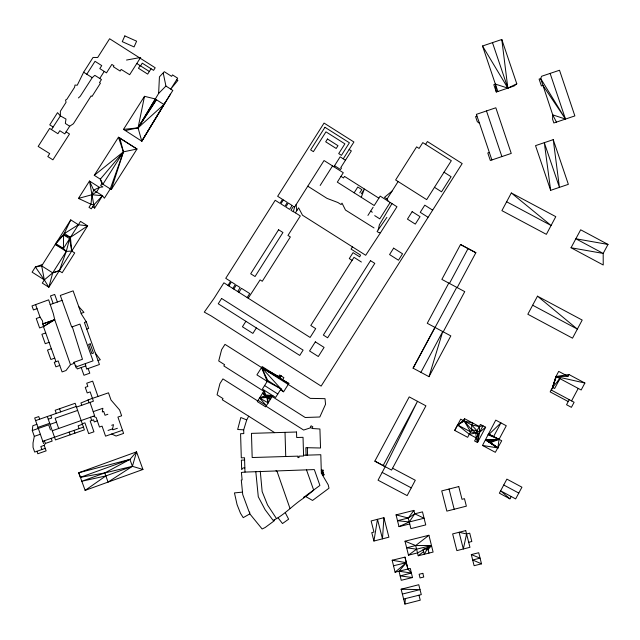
<?xml version="1.0" encoding="UTF-8"?>
<svg xmlns="http://www.w3.org/2000/svg" width="640" height="640" viewBox="0 0 640 640"><rect width="100%" height="100%" fill="white"/><g stroke="black" fill="none" stroke-linecap="round" stroke-linejoin="round"><path stroke-width="0.96" d="M477.504 442.536L478.144 434.248L471.68 429.752L471.696 425L472.744 423.04L464.256 421.048L457.608 424.96L454.704 430.432L467.672 437.32L471.68 429.752L464.256 421.048L464.544 418.688L479.32 426.528L483.048 425.824L474.568 440.976L477.504 442.536L485.64 427.208L480.424 424.44L475.864 433.04L476.2 437.912L477.504 442.536L479.68 432.16L479.32 426.528L471.696 425L460.688 419.16L454.704 430.432M63.416 248.504L63.592 234.864L70.752 219.888L78.4 224.72L87.648 225.864L48.856 287.24L42.304 283.096L44.328 279.888L52.712 272.856L66.264 251.408L69.624 238.68L80.52 221.368L87.648 225.864L70.424 237.344L63.592 234.864L55.736 243.648L63.416 248.504L66.264 251.408L71.728 251.048L74.704 252.928L62.192 272.728L59.216 270.848L52.712 272.856L41.68 265.888L35.384 266.984L32.104 272.16L44.328 279.888L48.856 287.24L52.712 272.856L59.416 270.536L66.264 251.408L55.24 244.44L63.416 248.504L69.624 238.68L63.592 234.864M170.456 94.176L141.792 141.2L138.064 127.864L158.632 93.448L159.432 76.848L164.288 71.704L171.6 76.352L172.512 74.912L177.656 78.176L170.72 89.096L177.864 80.424L176.696 79.688M383.904 517.68L382.48 538.84L377.48 519.328L373.92 541.04L388.912 537.192L383.904 517.68L371.128 520.952L373.968 532.048L371.76 532.616L373.92 541.04M403.632 599.04L418.976 595.2L420.248 600.176L404.92 604.08L405.352 598.608M101.872 183.568L100.648 185.496L102.904 186.928L99.464 187.376L93.648 190.112L91.944 194.728L90.984 204.224L89 207.352L91.312 208.824L93.808 204.888L102.504 195.736L104.384 198.2L110.28 188.904L123.416 151.84L119.84 138.096L118.456 137.224L94.28 175.328L100.336 179.168L102.92 184.232L123.416 151.84L137 149.024L111.288 189.544L101.872 183.568L100.336 179.168L123.416 151.84L118.456 137.224L137 149.024L119.84 138.096M45.256 448.376L34.68 452.056L33.04 447.352L33.024 442.896L34.304 436.36L32.28 430.544L32.84 425.728L36.888 424.32M482.488 445.456L497.896 447.928L499.048 439.304L506.28 425.752L495.752 420.128L482.488 445.456L495.328 452.312L501.736 440.736L488.808 434.216L487.968 434.728L499.048 439.304L490.64 442.6L485.48 439.84L499.048 439.304L488.808 434.216M144.496 96.312L123.488 129.4L125.288 130.536L138.064 127.864L144.496 96.312L155.152 98.936L163.912 104.496L172.832 90.44L165.928 86.056L163.288 73.28M117.392 428.272L112.912 429.824L112.584 428.872L113.488 424.648L111.688 425.272M466.584 533.96L463.328 548.984L459.096 532.28L466.584 533.96L469.72 533.16L471.832 541.504L468.696 542.304M294.592 207.016L293.464 206.304L290.952 210.272L293.304 211.768L294.592 207.016L324.048 160.536L343.288 172.728L337.32 182.136L374.216 205.52L380.176 196.112L396.96 206.752L380.528 232.672L378.648 232.528L377.104 231.552L378.216 229.792L379.384 224.784L391.984 203.6M126.528 60.048L140.64 57.472L140.376 58.336L139.376 57.704M434.912 327.384L413.088 368.168L429 376.68L442.736 331.568L420.912 372.36M244.984 472.088L314.32 469.576L319.92 485.44L303.624 497.4L303.832 497.992C293.424 504.672 285.104 514.216 274.176 519.96L274.256 520.792L265.12 527.536L262.128 528.976L249.824 513.872L249.632 511.984L249.168 512.024L242.728 494.568L241.288 479.992L242.128 479.904L241.392 472.44L244.984 472.088L244.528 457.76L241.304 457.856L240.576 433.696L243.8 433.6L243.688 429.832L246.728 419.92L248.696 416.216L222.288 399.768L223.032 398.6L217.064 394.816L219.944 383.6L222.92 378.896L257.696 400.936M556.312 376.704L552.576 387.392L559.928 378.64L554.656 388.496L552.576 387.392L555.976 376.52L581.168 389.992L584.88 383.04L568.952 374.528L567.984 376.336L558.712 371.376L555.96 376.52L552.576 387.392L550.168 391.896L568.24 401.56M111.288 189.544L123.416 151.84L94.28 175.328M361.272 197.32L364.32 189.08L361.328 193.808M140.544 65.88L142.272 63.168L153.56 70.352L155.2 67.776L109.608 38.752L97.68 57.496L93.056 57.44L83.648 72.216L77.256 85.232L75.008 85.056L74.568 87.288L66.936 99.184L65.56 100.088L66.064 102.288L60.36 111.248L60.392 115.888L51.464 129.584M385.208 466.68L417.488 401.328L383.136 465.568L385.208 466.68L391.584 470.08L425.92 405.832L409.216 396.904L374.848 461.136L385.208 466.68L378.048 480.192L407.152 495.616L415.296 480.256L392.584 468.216M511.328 192.968L501.904 210.64L546.368 234.336L555.784 216.656L511.328 192.968L551.08 225.48L506.624 201.776M457.192 287.592L475.856 252.712L460.52 244.528L441.864 279.392L464.744 291.632L443.232 331.84M448.776 283.088L427.264 323.296L450.824 335.896L429 376.68M449.456 283.448L468.08 248.552M537.488 296.176L527.824 314.248L572.512 338.176L582.192 320.072L537.488 296.176L577.36 329.104L532.656 305.216M569.256 399.664L566.544 404.728L571.4 407.328L574.112 402.256L551.184 390L553.512 386.968M571.56 400.896L578.232 388.424M456.728 287.344L413.088 368.168M571.04 247.76L580.664 229.792L608 244.432L603.184 253.424L603.232 265L571.04 247.76L603.184 253.424L575.856 238.776L608 244.432M493.664 436.44L500.92 422.888L489.016 434.328M509.928 498.84L500.616 490.832L515.664 498.904L521.936 487.2L506.888 479.128L499.36 493.176L509.928 498.84L511.184 496.496M303.624 497.4L305.832 496.632L312.56 500.44L329.008 488.192L328.208 484.816L321.36 473.104L323.016 470.12L321.272 470.176M427.312 548.88L424.304 554.256L423.064 549.272L427.744 548.112L431.464 545.496L415.688 545.544L406.648 547.8L416.592 549.184L431.464 545.496L427.888 549.88M41.888 449.552L40.84 446.544L44.216 445.376L45.36 443.448L52.144 441.088L51.192 438.352M123.488 129.4L138.064 127.864L155.288 99.024M125.288 130.536L141.792 141.2L164.6 103.408M141.792 141.2L164.912 102.912M70.752 219.888L41.68 265.888L44.328 279.888L35.384 266.984L42.592 264.448M434.472 187.312L451.328 160.696L422.792 142.616L419.104 148.44L416.616 146.864L395.64 179.96L426.672 199.632L434.472 187.312L441.544 191.8L451.104 176.712L444.024 172.224M425.592 144.384L427.392 141.544L462.176 163.568L321.128 386.104L211.056 315.856L204.296 312.12L214.12 298.24L223.904 282.808L310.112 337.448L315.704 328.616L310.792 325.504L354 257.336L361.4 262.032M78.472 198.416L89.488 181.048L99.464 187.376L96.552 191.96L91.944 194.728L78.472 198.416L90.984 204.224L93.808 204.888L94.68 208.064L102.504 195.736L93.648 190.112L89.488 181.048L93.808 204.888M227.992 285.392L230.552 281.36L225.744 278.312L275.2 200.288L280 203.336L282.52 199.368L277.656 196.288L324.056 123.072L353.92 142L343.256 158.816M228.872 285.952L231.408 281.952L235.36 284.456L232.824 288.456M233.784 289.064L236.296 285.112L240.192 287.584L237.688 291.544M238.936 292.336L241.48 288.328L249.72 293.544L247.176 297.552M295.416 212.84L298.592 207.832L302.512 215.224L365.696 255.272L380.528 232.672M320.168 185.456L332.544 165.928M333.864 166.76L340.144 156.84L345.456 160.208M245.904 321.304L242.424 326.784L252.872 333.408L256.352 327.928M354.136 192.792L357.792 187.024L361.848 189.592L359.792 192.84M367.928 215.432L373.144 207.208M267.784 380.528L262.368 389.08L275.6 397.464L281.016 388.912L267.784 380.528L261.568 367.52L280.344 377.304L280.632 378.264L261.568 367.52L267.232 381.408L281.016 388.912M352.464 246.88L351.064 249.08L360.552 255.096L359.688 256.864L353.048 252.656L349.288 258.584L352.08 260.36M388.112 201.144L387.056 199L398.128 181.536M264.8 395.736L265.328 394.904L264.392 390.36L257.296 401.568L265.64 406.856L272.744 395.656L265.328 394.904L262.608 393.184L266.72 397.48L268.168 402.872L259.552 398.008L264.8 395.736L272.744 395.656L259.552 398.008L266.416 405.64L258.064 400.352M266.088 396.544L266.416 396.024L265.328 394.904L263.816 391.272L223.824 365.928L224.608 364.696L218.712 360.968L221.624 349.664L224.984 344.36L310.264 398.376L325.016 398.664L325.544 404.288L319.824 417L305.208 417.496L272.168 396.56L267.288 396.576L266.416 396.024M390.184 202.456L379.792 218.856L374.704 215.632M272.168 396.56L267.768 398.144L268.168 402.872M282.68 379.56L283.88 377.672L279.616 374.976L278.424 376.864L261.568 367.52L283.592 391.776L288.856 383.48L261.568 367.52L288.856 383.48M86.8 74.224L95.016 61.32L101.736 65.592L99.816 68.6L106.496 72.856L111.856 64.44L113.96 65.784L113.352 66.744L120.136 71.056L121.168 69.432L129.664 74.712L140.64 57.472M99.744 78.464L104.232 71.408M78.424 97.944L80.248 96.264L92.224 77.672L94.824 75.336L101.456 79.552L99.504 82.608L100.44 83.2L92.008 96.44L91.144 95.896L73.4 123.76L69.68 126.216L64.8 133.888L59.816 130.72L57.92 133.696L49.64 128.424L38.176 146.432L49.712 153.6L47.816 156.584L52.912 159.832L69.504 134.008L66.096 131.84M140.136 65.624L138.464 68.248L147.672 74.104L151.064 68.768M163.912 104.496L138.064 127.864L156.416 99.736M138.064 127.864L156.44 99.76M414.76 513.8L409.248 521.968L399 526.632L396.056 514.872L413.912 510.4L414.76 513.8L424.08 518.248L409.248 521.968L397.512 520.688L408.256 518.024L414.76 513.8L422.488 511.864L425.744 524.904L410.912 528.616L408.256 518.024L413.912 510.4M378.216 229.792L386.896 217.36M74.488 363.248L70.488 364.672L66.008 370.52L62.088 371.92L58.16 360.92L54.28 362.312L55.896 366.832L59.776 365.44M557.6 381.664L559.928 378.64M399.032 571.24L406.336 562.68L404.992 557.128L392.176 560.248L395.08 572.2L410.296 568.448L412.504 577.552L401.232 580.296L399.032 571.24L411.408 573.024L407.872 569.04L404.992 557.128M55.736 243.648L64.424 233.552L78.4 224.72M104.768 472.944L132.408 466.32L105.848 475.928L81.816 481.248L104.768 472.944L129.912 459.4L136.56 451.848L142.936 469.472L85.128 490.384L78.752 472.752L136.56 451.848L132.408 466.32L108.072 482.08L104.768 472.944L80.4 477.312L78.752 472.752L129.912 459.4L132.408 466.32L142.936 469.472M158.632 93.448L165.928 86.056M395.08 572.2L406.336 562.68L407.872 569.04M516.784 83.792L514.144 85.984L496.304 92.024L493.808 84.656L495.416 84.112L507.856 88.112L516.784 83.792L501.792 39.488L482.528 46L497.864 91.496M485.64 427.208L479.68 432.16L477.064 430.776L471.68 429.752M392.112 191.016L384.464 197.36L387.056 199M305.832 496.632L313.712 490.208L306.48 469.816M415.688 545.544L428.92 535.264L433.104 552.072L418.232 555.768L415.688 545.544L405.008 541.216L408.48 555.16L417.52 552.912L431.464 545.496L426.016 549.728M418.232 555.768L423.68 551.536M408.48 555.16L416.592 549.184M85.128 490.384L105.848 475.928M55.992 361.696L43.408 326.48L54.72 319.672L53.376 313.816L48.656 299.84L32 305.928L33.44 309.952L37.04 308.664M249.824 513.872L243.232 517.648L240.504 513.304L237.08 504.664L234.448 492.912L242.488 492.12M322.656 475.488L324.024 474.816L323.08 472.36L323.016 470.12M92.384 398.272L80.944 402.96L81.744 405.272M303.568 455.248L320.8 454.728L321.36 473.104L323.08 472.36M89.992 402.4L94.64 415.776L52.272 430.752M80.4 477.312L129.912 459.4M50.096 304.632L62.064 300.352L71.696 327.032L79.912 324.096L93.048 360.864L77.168 366.536L75.248 365.352M43.408 326.48L42.464 320.816L40.08 317.16L36.248 318.528L39.616 327.952L43.448 326.584L54.72 319.672L70.488 364.672M42.528 324.024L54.72 319.672L42.968 323.872M81.152 313.368L83.952 312.368L78.72 306.552M45.712 332.92L41.896 334.288L45.256 343.704L49.08 342.344M86.768 329.096L88.672 328.416L86.312 321.808L84.408 322.488L99.424 364.504L86.584 369.096L85.312 363.624M51.352 348.704L47.504 350.072L50.872 359.496L54.72 358.12M73.568 362.464L82.472 359.28L72.296 326.816M98.016 360.56L100.304 359.736L95.336 353.072M85.48 366.016L77.272 368.944L76.816 367.672L76.152 367.904L74.136 362.256M56.264 413.408L55.168 410.256L75.16 403.288L84.4 429.864L55.464 439.928L47.328 416.52M92.432 398.4L108.496 392.808L110.992 399.984L119.608 409.976L121.632 415.792L117.92 417.08L123.6 433.408L116.056 436.032L111.704 434.016M35.6 420.6L76.264 406.456M76.48 407.096L93.408 401.216L90.16 391.888L87.2 392.92L85.264 387.352L87.848 386.448L86.72 383.216L92.656 381.152L97.984 396.464M48.264 419.232L51.68 418.04L50.736 415.336M77.64 410.424L55.128 418.256L58.696 428.52M37.952 427.368L49.68 423.288M32.28 430.544L48.68 424.84L50.44 429.912M50.056 424.36L56.472 422.128M93.208 411.648L102.872 408.288L102.304 411.944L103.704 411.456L105.024 415.256L107.864 414.264M34.304 436.36L40.344 434.256M82.28 423.76L84.92 422.84L88.672 433.632L93.928 431.8L90.176 421.016L93.576 419.832L94.296 421.92L97.328 420.864M82.464 424.28L78.112 425.8L79.104 428.648M42.792 441.28L83.448 427.136M108.032 430.456L112.584 428.872M122.504 430.256L105.56 436.152L102.072 426.136L99.472 427.04L96.144 417.472L93.168 416.288M553.232 139.648L535.528 145.64L550.648 190.336L568.36 184.344L553.232 139.648L559.432 187.36L544.304 142.672L550.648 190.336M479.56 123.44L476.976 116.136L475.584 116.608L477.272 121.624L479.56 123.44L491.88 159.96M489.304 152.48L487.8 152.984L490.336 160.48L511.256 153.416L495.832 107.784L476.376 114.36L476.976 116.136M274.176 519.96L273.048 520.312L265.096 509.68L258.288 496.784L255.8 471.648M411.408 573.024L400.168 575.912L412.504 577.552M404.92 604.08L401.128 589.224L418.768 584.728L421.288 594.608L418.976 595.2M490.64 442.6L497.896 447.928L485.976 440.104L499.048 439.304L489.168 441.808L497.896 447.928L485.48 439.84M471.312 554.592L478.704 552.728L481.512 563.84L474.112 565.704L471.312 554.592L480.072 558.136L472.672 559.984L481.512 563.84M402.368 594.08L420.016 589.624L401.128 589.224M399 526.632L409.736 523.944M405.008 541.216L428.92 535.264M393.52 565.768L406.336 562.68L392.176 560.248M469.296 434.248L475.864 433.04L470.584 431.824L457.608 424.96L463.496 420.648L464.544 418.688L463.664 420.736L457.608 424.96L469.296 434.248L476.2 437.912M584.88 383.04L555.96 376.52L568.952 374.528M499.048 439.304L486.424 440.336L497.896 447.928M259.552 398.008L266.72 397.48L270.48 399.216L266.72 397.48L267.288 396.576L268.064 397.688M266.04 406.224L303.64 430.048L311.08 427.64L310.296 427.144L311.144 425.808L312.824 426.872L311.8 428.48L319.912 429L320.536 448L305.864 447.68L306.088 455.168M244.592 460.04L241.376 460.136L241.664 469.648L243.088 467.92L244.832 467.872M555.96 376.52L567.984 376.336M243.688 429.832L237.664 429.496L240.816 417.528L246.728 419.92M91.944 194.728L102.504 195.736M396.056 514.872L408.256 518.024M382.168 472.416L411.256 487.864M460.52 244.528L475.856 252.712M503.744 485L518.792 493.072M374.848 461.136L383.136 465.568M374.024 227.944L345.48 210.04L342.016 203.136L341.112 204.56L337.888 202.512L327.024 198.384L307.784 186.192M64.424 233.552L70.424 237.344L71.728 251.048L69.624 238.68M349.16 149.504L351.36 150.904L340.784 167.592L341.488 168.04L340.552 169.52L334.528 165.704M432.648 210.16L424.776 205.168L420.24 212.32L427.968 217.224M378.872 198.176L344.504 176.392L343.512 177.968L340.984 176.368M370.64 211.16L372.336 212.232M293.424 211.576L300.312 215.944L287.96 235.44L290.352 236.96L262.272 281.264L260.096 279.888L248.192 298.2M92.624 206.76L94.68 208.064M280.632 378.264L262.168 366.568L256.912 374.872L267.232 381.408M280.456 389.792L283.592 391.776M248.696 416.216L274.656 432.664M136.8 63.496L149.336 71.48M83.648 72.216L92.224 77.672M69.68 126.216L65.32 123.44L65.992 119.04L60.392 115.888L57.52 112.664L49.752 124.856L53.112 127M264.592 385.568L277.8 393.992M321.36 473.104L324.024 474.816M275.976 470.736L277.12 471.592L289.96 508.36M471.696 425L477.064 430.776L478.144 434.248M278.096 517.864L282.496 523.552L288.624 519.192L285.296 512.752M276.4 518.456L267.552 504.992L262.152 491.576L260.264 471.208M86.312 321.808L81.44 314.176L73.12 290.864L60.312 295.44L62.064 300.352M482.528 46L507.856 88.112L501.792 39.488M464.256 421.048L470.584 431.824M556.44 122.104L552.728 114.864L540.688 78.552L541.624 76.264L559.512 70.248L574.864 115.912L553.856 122.976L552.592 119.232L552.728 114.864L565.48 119.064L550.128 73.408M88.128 368.536L89.792 373.184L83.96 375.272L81.2 367.544M57.4 302.024L54.688 294.44L50.456 295.96L53.16 303.536M35.608 304.64L40.08 317.16M88.064 399.776L89.088 402.712M90.56 417.192L91.704 420.48M73.984 430.424L74.936 433.16M69.224 432.08L70.176 434.816M59.552 408.736L60.648 411.888M39.656 419.184L38.752 416.584L34.688 417.992L43.592 443.584M44.408 440.712L45.36 443.448M44.216 445.376L46.128 450.864L37.816 453.76L36.952 451.264M492.48 42.64L507.856 88.112M486.48 110.944L501.888 156.576M449.056 489.032L454.184 509.256M427.744 548.112L428.984 553.096M296.064 204.688L296.824 210.616M495.416 84.112L496.304 92.024M307.344 447.64L307.576 455.128M285.016 432.352L285.744 456.52M124.832 35.92L122.264 41.656L134.064 46.928L136.624 41.192L124.832 35.92M292.104 205.448L289.608 209.384L285.792 206.96L288.288 203.024L292.104 205.448M324.944 127.288L310.616 149.896L313.4 151.656L325.96 131.848L344.896 143.848L338.712 153.6L341.448 155.328L349.4 142.784L324.944 127.288M283.384 199.92L280.888 203.856L284.856 206.368L287.352 202.432L283.384 199.92M221.608 298.464L218.248 303.776L299.744 355.424L303.104 350.12L221.608 298.464M327.48 139.008L325.704 141.808L336.208 148.472L337.984 145.672L327.48 139.008M278.6 229.752L250.696 273.776L255.048 276.528L282.944 232.504L278.6 229.752M281.184 375.968L280.344 377.304L278.424 376.864L281.184 375.968M315.344 341.856L309.56 350.968L318.312 356.512L324.088 347.4L315.344 341.856M370.512 260.664L323.352 335.072L327.624 337.784L374.792 263.368L370.512 260.664M412.16 211.664L407.44 219.12L415.304 224.104L420.032 216.656L412.16 211.664M393.632 248.152L389.568 254.568L398.472 260.216L402.544 253.8L393.632 248.152M90.192 343.872L88.608 344.44L91.888 353.624L93.472 353.056L90.192 343.872M540.688 78.552L539.096 79.088L541.392 85.928L542.936 85.416L565.48 119.064L540.688 78.552M458.768 486.568L441.72 490.896L446.856 511.12L466.368 506.16L464.472 498.68L462.008 499.304L458.768 486.568M465.736 530.6L452.64 533.912L456.864 550.616L469.96 547.304L465.736 530.6M422.84 573.344L419.128 574.248L420.032 577.944L423.744 577.032L422.84 573.344M296.52 432.008L251.456 433.368L252.184 457.528L297.864 456.152L297.904 457.592L299.024 457.56L298.984 456.152L303.592 456.016L303.032 437.328L296.688 437.52L296.52 432.008"/></g></svg>
